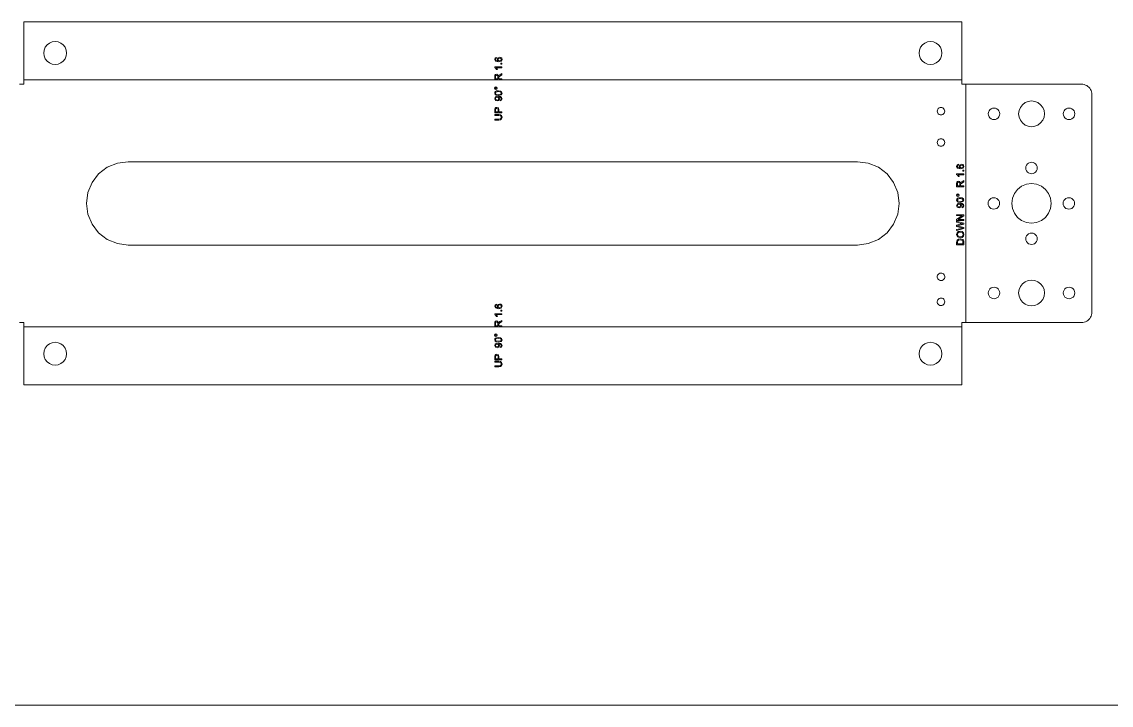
# Model space of a CAD drawing. Extents: x -144 to 2042, y -154 to 468.
# Drawn here: x 208 to 731, y -154 to 174 of the extents above; entities that cross this region are included whole.
import ezdxf

# ---------------------------------------------------------------- set-up
doc = ezdxf.new("R2010")
doc.units = 0
doc.layers.add('Layer0', color=7, linetype='BYLAYER', lineweight=5)

msp = doc.modelspace()

# ---------------------------------------------------------------- linework, layer by layer
at = {"layer": 'Layer0'}
for p, q in [((209.02, 146.43), (209.02, 174.37)), ((659.02, 174.37), (209.02, 174.37)), ((659.02, 174.37), (659.02, 146.43)), ((219.26, 162.12), (218.71, 160.79)), ((220.13, 163.26), (219.26, 162.12)), ((221.27, 164.13), (220.13, 163.26)), ((222.6, 164.68), (221.27, 164.13)), ((224.02, 164.87), (222.6, 164.68)), ((225.45, 164.68), (224.02, 164.87)), ((226.77, 164.13), (225.45, 164.68)), ((227.91, 163.26), (226.77, 164.13)), ((228.79, 162.12), (227.91, 163.26)), ((229.34, 160.79), (228.79, 162.12)), ((639.26, 162.12), (638.71, 160.79)), ((640.13, 163.26), (639.26, 162.12)), ((641.27, 164.13), (640.13, 163.26)), ((642.6, 164.68), (641.27, 164.13)), ((644.02, 164.87), (642.6, 164.68)), ((645.45, 164.68), (644.02, 164.87)), ((646.77, 164.13), (645.45, 164.68)), ((647.91, 163.26), (646.77, 164.13)), ((648.79, 162.12), (647.91, 163.26)), ((649.34, 160.79), (648.79, 162.12)), ((218.71, 160.79), (218.52, 159.37)), ((218.52, 159.37), (218.71, 157.94)), ((218.71, 157.94), (219.26, 156.62)), ((228.79, 156.62), (229.34, 157.94)), ((229.52, 159.37), (229.34, 160.79)), ((229.34, 157.94), (229.52, 159.37)), ((434.92, 156.31), (435.14, 156.98)), ((435.14, 156.98), (435.77, 157.29)), ((435.81, 156.87), (435.44, 156.71)), ((435.77, 157.29), (435.81, 156.87)), ((436.14, 156.33), (436.45, 157.05)), ((436.45, 157.05), (437.25, 157.35)), ((437.28, 156.92), (436.72, 156.73)), ((437.25, 157.35), (437.86, 157.21)), ((437.87, 156.73), (437.28, 156.92)), ((437.86, 157.21), (438.28, 156.83)), ((438.28, 156.83), (438.43, 156.27)), ((638.71, 160.79), (638.52, 159.37)), ((638.52, 159.37), (638.71, 157.94)), ((638.71, 157.94), (639.26, 156.62)), ((648.79, 156.62), (649.34, 157.94)), ((649.52, 159.37), (649.34, 160.79)), ((649.34, 157.94), (649.52, 159.37)), ((219.26, 156.62), (220.13, 155.48)), ((220.13, 155.48), (221.27, 154.61)), ((221.27, 154.61), (222.6, 154.06)), ((222.6, 154.06), (224.02, 153.87)), ((224.02, 153.87), (225.45, 154.06)), ((225.45, 154.06), (226.77, 154.61)), ((226.77, 154.61), (227.91, 155.48)), ((227.91, 155.48), (228.79, 156.62)), ((435.31, 155.45), (434.92, 156.31)), ((434.92, 152.41), (434.92, 152.68)), ((434.92, 152.68), (438.37, 152.68)), ((435.38, 152.03), (434.92, 152.41)), ((435.44, 156.71), (435.26, 156.29)), ((435.26, 156.29), (435.38, 155.93)), ((436.76, 155.08), (435.31, 155.45)), ((435.38, 155.93), (435.8, 155.62)), ((435.78, 151.41), (435.38, 152.03)), ((438.37, 152.26), (435.68, 152.26)), ((435.68, 152.26), (435.97, 151.86)), ((435.8, 155.62), (436.6, 155.5)), ((435.97, 151.86), (436.19, 151.41)), ((436.25, 155.87), (436.14, 156.33)), ((436.6, 155.5), (436.25, 155.87)), ((436.72, 156.73), (436.51, 156.25)), ((436.51, 156.25), (436.72, 155.76)), ((436.72, 155.76), (437.26, 155.56)), ((438.04, 155.41), (436.76, 155.08)), ((437.26, 155.56), (437.67, 155.66)), ((437.67, 155.66), (437.98, 155.92)), ((438.08, 156.27), (437.87, 156.73)), ((437.89, 154), (437.89, 154.48)), ((437.89, 154.48), (438.37, 154.48)), ((438.37, 154), (437.89, 154)), ((437.98, 155.92), (438.08, 156.27)), ((438.43, 156.27), (438.04, 155.41)), ((438.37, 154.48), (438.37, 154)), ((438.37, 152.68), (438.37, 152.26)), ((639.26, 156.62), (640.13, 155.48)), ((640.13, 155.48), (641.27, 154.61)), ((641.27, 154.61), (642.6, 154.06)), ((642.6, 154.06), (644.02, 153.87)), ((644.02, 153.87), (645.45, 154.06)), ((645.45, 154.06), (646.77, 154.61)), ((646.77, 154.61), (647.91, 155.48)), ((647.91, 155.48), (648.79, 156.62)), ((209.02, 144.38), (209.02, 146.43)), ((434.93, 147.98), (435.02, 148.68)), ((434.93, 146.46), (434.93, 147.98)), ((438.37, 146.46), (434.93, 146.46)), ((435.02, 148.68), (435.35, 149.07)), ((435.47, 148.56), (435.31, 148)), ((435.31, 148), (435.31, 146.91)), ((435.31, 146.91), (436.45, 146.91)), ((435.35, 149.07), (435.87, 149.21)), ((435.87, 148.74), (435.47, 148.56)), ((436.19, 151.41), (435.78, 151.41)), ((435.87, 149.21), (436.49, 148.97)), ((436.18, 148.65), (435.87, 148.74)), ((436.38, 148.38), (436.18, 148.65)), ((436.45, 147.89), (436.38, 148.38)), ((436.45, 146.91), (436.45, 147.89)), ((436.49, 148.97), (436.81, 148.24)), ((436.81, 148.24), (436.98, 148.51)), ((436.86, 147.69), (436.84, 147.44)), ((436.84, 147.44), (436.84, 146.91)), ((436.84, 146.91), (438.37, 146.91)), ((436.95, 147.9), (436.86, 147.69)), ((437.18, 148.13), (436.95, 147.9)), ((436.98, 148.51), (437.43, 148.89)), ((437.66, 148.46), (437.18, 148.13)), ((437.43, 148.89), (438.37, 149.49)), ((438.37, 148.92), (437.66, 148.46)), ((438.37, 149.49), (438.37, 148.92)), ((438.37, 146.91), (438.37, 146.46)), ((659.02, 146.43), (659.02, 144.38)), ((206.98, 144.38), (209.02, 144.38)), ((434.87, 142.44), (435.06, 142.9)), ((435.06, 141.98), (434.87, 142.44)), ((435.06, 142.9), (435.52, 143.09)), ((435.52, 141.79), (435.06, 141.98)), ((435.24, 142.72), (435.12, 142.44)), ((435.12, 142.44), (435.24, 142.16)), ((435.52, 142.83), (435.24, 142.72)), ((435.24, 142.16), (435.52, 142.04)), ((435.35, 140.96), (435.86, 141.18)), ((435.52, 143.09), (435.98, 142.9)), ((435.8, 142.72), (435.52, 142.83)), ((435.52, 142.04), (435.8, 142.16)), ((435.98, 141.98), (435.52, 141.79)), ((435.92, 142.44), (435.8, 142.72)), ((435.8, 142.16), (435.92, 142.44)), ((435.86, 141.18), (436.67, 141.26)), ((435.98, 142.9), (436.17, 142.44)), ((436.17, 142.44), (435.98, 141.98)), ((436.67, 141.26), (437.65, 141.13)), ((659.02, 144.38), (661.06, 144.38)), ((661.06, 144.38), (716.51, 144.38)), ((717.16, 144.34), (716.51, 144.38)), ((717.8, 144.21), (717.16, 144.34)), ((718.42, 144), (717.8, 144.21)), ((719.01, 143.71), (718.42, 144)), ((719.55, 143.35), (719.01, 143.71)), ((720.04, 142.92), (719.55, 143.35)), ((720.47, 142.43), (720.04, 142.92)), ((720.84, 141.88), (720.47, 142.43)), ((721.13, 141.3), (720.84, 141.88)), ((721.34, 140.68), (721.13, 141.3)), ((434.92, 140.13), (435.03, 140.62)), ((435.12, 139.51), (434.92, 140.13)), ((434.92, 137.42), (435.1, 138.03)), ((435.23, 136.65), (434.92, 137.42)), ((435.03, 140.62), (435.35, 140.96)), ((435.1, 138.03), (435.61, 138.46)), ((435.69, 139.14), (435.12, 139.51)), ((436.08, 136.34), (435.23, 136.65)), ((435.54, 140.62), (435.27, 140.13)), ((435.27, 140.13), (435.51, 139.66)), ((435.48, 137.94), (435.27, 137.47)), ((435.27, 137.47), (435.5, 136.98)), ((436.06, 138.13), (435.48, 137.94)), ((435.5, 136.98), (436.09, 136.77)), ((435.51, 139.66), (436.67, 139.45)), ((436.67, 140.82), (435.54, 140.62)), ((435.61, 138.46), (436.58, 138.6)), ((436.67, 139.01), (435.69, 139.14)), ((436.63, 137.94), (436.06, 138.13)), ((436.89, 136.63), (436.08, 136.34)), ((436.09, 136.77), (436.63, 136.97)), ((436.58, 138.6), (437.63, 138.46)), ((436.83, 137.46), (436.63, 137.94)), ((436.63, 136.97), (436.83, 137.46)), ((437.8, 140.62), (436.67, 140.82)), ((436.67, 139.45), (437.8, 139.64)), ((438.07, 139.35), (436.67, 139.01)), ((436.84, 138.18), (436.75, 138.18)), ((436.75, 138.18), (437.08, 137.83)), ((437.35, 138.12), (436.84, 138.18)), ((437.2, 137.36), (436.89, 136.63)), ((437.08, 137.83), (437.2, 137.36)), ((437.75, 137.96), (437.35, 138.12)), ((437.54, 136.81), (437.95, 137)), ((437.58, 136.4), (437.54, 136.81)), ((438.21, 136.71), (437.58, 136.4)), ((437.63, 138.46), (438.23, 138.03)), ((437.65, 141.13), (438.23, 140.76)), ((437.99, 137.72), (437.75, 137.96)), ((438.08, 140.13), (437.8, 140.62)), ((437.8, 139.64), (438.08, 140.13)), ((437.95, 137), (438.08, 137.38)), ((438.08, 137.38), (437.99, 137.72)), ((438.43, 140.13), (438.07, 139.35)), ((438.43, 137.37), (438.21, 136.71)), ((438.23, 140.76), (438.43, 140.13)), ((438.23, 138.03), (438.43, 137.37)), ((690.9, 136.17), (689.41, 135.55)), ((692.51, 136.38), (690.9, 136.17)), ((694.11, 136.17), (692.51, 136.38)), ((695.61, 135.55), (694.11, 136.17)), ((721.46, 140.04), (721.34, 140.68)), ((721.51, 139.38), (721.46, 140.04)), ((721.51, 34.98), (721.51, 139.38)), ((434.93, 131.93), (434.96, 132.45)), ((434.93, 130.63), (434.93, 131.93)), ((434.96, 132.45), (435.12, 132.88)), ((435.12, 132.88), (435.46, 133.15)), ((435.37, 132.39), (435.34, 131.97)), ((435.34, 131.97), (435.34, 131.09)), ((435.34, 131.09), (436.57, 131.09)), ((435.57, 132.68), (435.37, 132.39)), ((435.46, 133.15), (435.92, 133.26)), ((435.94, 132.79), (435.57, 132.68)), ((435.92, 133.26), (436.67, 132.98)), ((436.4, 132.6), (435.94, 132.79)), ((436.57, 131.98), (436.4, 132.6)), ((436.57, 131.09), (436.57, 131.98)), ((436.67, 132.98), (436.97, 131.97)), ((436.97, 131.97), (436.97, 131.09)), ((436.97, 131.09), (438.37, 131.09)), ((438.37, 131.09), (438.37, 130.63)), ((647.33, 131.89), (647.26, 131.43)), ((647.26, 131.43), (647.33, 130.96)), ((647.51, 132.33), (647.33, 131.89)), ((647.33, 130.96), (647.51, 130.53)), ((647.79, 132.7), (647.51, 132.33)), ((648.16, 132.98), (647.79, 132.7)), ((648.6, 133.16), (648.16, 132.98)), ((649.06, 133.23), (648.6, 133.16)), ((649.53, 133.16), (649.06, 133.23)), ((649.96, 132.98), (649.53, 133.16)), ((650.34, 132.7), (649.96, 132.98)), ((650.62, 132.33), (650.34, 132.7)), ((650.8, 131.89), (650.62, 132.33)), ((650.62, 130.53), (650.8, 130.96)), ((650.86, 131.43), (650.8, 131.89)), ((650.8, 130.96), (650.86, 131.43)), ((671.85, 130.9), (671.76, 130.18)), ((672.13, 131.56), (671.85, 130.9)), ((672.56, 132.13), (672.13, 131.56)), ((673.13, 132.57), (672.56, 132.13)), ((673.8, 132.84), (673.13, 132.57)), ((674.51, 132.93), (673.8, 132.84)), ((675.22, 132.84), (674.51, 132.93)), ((675.88, 132.57), (675.22, 132.84)), ((676.45, 132.13), (675.88, 132.57)), ((676.89, 131.56), (676.45, 132.13)), ((677.16, 130.9), (676.89, 131.56)), ((677.26, 130.18), (677.16, 130.9)), ((686.52, 131.79), (686.31, 130.18)), ((687.14, 133.28), (686.52, 131.79)), ((688.12, 134.57), (687.14, 133.28)), ((689.41, 135.55), (688.12, 134.57)), ((696.89, 134.57), (695.61, 135.55)), ((697.88, 133.28), (696.89, 134.57)), ((698.5, 131.79), (697.88, 133.28)), ((698.71, 130.18), (698.5, 131.79)), ((707.85, 130.9), (707.76, 130.18)), ((708.13, 131.56), (707.85, 130.9)), ((708.56, 132.13), (708.13, 131.56)), ((709.13, 132.57), (708.56, 132.13)), ((709.8, 132.84), (709.13, 132.57)), ((710.51, 132.93), (709.8, 132.84)), ((711.22, 132.84), (710.51, 132.93)), ((711.88, 132.57), (711.22, 132.84)), ((712.45, 132.13), (711.88, 132.57)), ((712.89, 131.56), (712.45, 132.13)), ((713.16, 130.9), (712.89, 131.56)), ((713.26, 130.18), (713.16, 130.9)), ((438.37, 130.63), (434.93, 130.63)), ((434.93, 129.42), (434.93, 129.87)), ((434.93, 129.87), (436.92, 129.87)), ((436.92, 129.42), (434.93, 129.42)), ((434.93, 127.17), (434.93, 127.62)), ((434.93, 127.62), (436.92, 127.62)), ((436.92, 127.17), (434.93, 127.17)), ((436.92, 129.87), (437.74, 129.76)), ((437.79, 129.2), (436.92, 129.42)), ((436.92, 127.62), (437.58, 127.71)), ((437.78, 127.3), (436.92, 127.17)), ((437.58, 127.71), (437.9, 127.99)), ((437.74, 129.76), (438.24, 129.33)), ((438.26, 127.74), (437.78, 127.3)), ((438.02, 128.49), (437.79, 129.2)), ((437.9, 127.99), (438.02, 128.49)), ((438.24, 129.33), (438.43, 128.53)), ((438.43, 128.53), (438.26, 127.74)), ((647.51, 130.53), (647.79, 130.15)), ((647.79, 130.15), (648.16, 129.87)), ((648.16, 129.87), (648.6, 129.69)), ((648.6, 129.69), (649.06, 129.63)), ((649.06, 129.63), (649.53, 129.69)), ((649.53, 129.69), (649.96, 129.87)), ((649.96, 129.87), (650.34, 130.15)), ((650.34, 130.15), (650.62, 130.53)), ((671.76, 130.18), (671.85, 129.47)), ((671.85, 129.47), (672.13, 128.81)), ((672.13, 128.81), (672.56, 128.24)), ((672.56, 128.24), (673.13, 127.8)), ((673.13, 127.8), (673.8, 127.53)), ((673.8, 127.53), (674.51, 127.43)), ((674.51, 127.43), (675.22, 127.53)), ((675.22, 127.53), (675.88, 127.8)), ((675.88, 127.8), (676.45, 128.24)), ((676.45, 128.24), (676.89, 128.81)), ((676.89, 128.81), (677.16, 129.47)), ((677.16, 129.47), (677.26, 130.18)), ((686.31, 130.18), (686.52, 128.58)), ((686.52, 128.58), (687.14, 127.08)), ((687.14, 127.08), (688.12, 125.8)), ((688.12, 125.8), (689.41, 124.81)), ((695.61, 124.81), (696.89, 125.8)), ((696.89, 125.8), (697.88, 127.08)), ((697.88, 127.08), (698.5, 128.58)), ((698.5, 128.58), (698.71, 130.18)), ((707.76, 130.18), (707.85, 129.47)), ((707.85, 129.47), (708.13, 128.81)), ((708.13, 128.81), (708.56, 128.24)), ((708.56, 128.24), (709.13, 127.8)), ((709.13, 127.8), (709.8, 127.53)), ((709.8, 127.53), (710.51, 127.43)), ((710.51, 127.43), (711.22, 127.53)), ((711.22, 127.53), (711.88, 127.8)), ((711.88, 127.8), (712.45, 128.24)), ((712.45, 128.24), (712.89, 128.81)), ((712.89, 128.81), (713.16, 129.47)), ((713.16, 129.47), (713.26, 130.18)), ((689.41, 124.81), (690.9, 124.2)), ((690.9, 124.2), (692.51, 123.98)), ((692.51, 123.98), (694.11, 124.2)), ((694.11, 124.2), (695.61, 124.81)), ((647.33, 116.89), (647.26, 116.43)), ((647.26, 116.43), (647.33, 115.96)), ((647.51, 117.33), (647.33, 116.89)), ((647.33, 115.96), (647.51, 115.53)), ((647.79, 117.7), (647.51, 117.33)), ((647.51, 115.53), (647.79, 115.15)), ((648.16, 117.98), (647.79, 117.7)), ((647.79, 115.15), (648.16, 114.87)), ((648.6, 118.16), (648.16, 117.98)), ((649.06, 118.23), (648.6, 118.16)), ((649.53, 118.16), (649.06, 118.23)), ((649.96, 117.98), (649.53, 118.16)), ((650.34, 117.7), (649.96, 117.98)), ((649.96, 114.87), (650.34, 115.15)), ((650.62, 117.33), (650.34, 117.7)), ((650.34, 115.15), (650.62, 115.53)), ((650.8, 116.89), (650.62, 117.33)), ((650.62, 115.53), (650.8, 115.96)), ((650.86, 116.43), (650.8, 116.89)), ((650.8, 115.96), (650.86, 116.43)), ((648.16, 114.87), (648.6, 114.69)), ((648.6, 114.69), (649.06, 114.63)), ((649.06, 114.63), (649.53, 114.69)), ((649.53, 114.69), (649.96, 114.87)), ((253.85, 106.5), (249.02, 104.5)), ((259.02, 107.18), (253.85, 106.5)), ((609.02, 107.18), (259.02, 107.18)), ((614.2, 106.5), (609.02, 107.18)), ((619.02, 104.5), (614.2, 106.5)), ((656.57, 104.97), (656.79, 105.64)), ((656.96, 104.11), (656.57, 104.97)), ((656.79, 105.64), (657.42, 105.95)), ((657.09, 105.37), (656.91, 104.95)), ((656.91, 104.95), (657.03, 104.59)), ((657.03, 104.59), (657.45, 104.28)), ((657.46, 105.53), (657.09, 105.37)), ((657.42, 105.95), (657.46, 105.53)), ((657.79, 104.99), (658.1, 105.71)), ((657.9, 104.53), (657.79, 104.99)), ((658.1, 105.71), (658.9, 106.01)), ((658.37, 105.39), (658.16, 104.91)), ((658.16, 104.91), (658.37, 104.42)), ((658.93, 105.58), (658.37, 105.39)), ((658.9, 106.01), (659.51, 105.87)), ((659.52, 105.39), (658.93, 105.58)), ((659.32, 104.32), (659.63, 104.58)), ((659.51, 105.87), (659.93, 105.49)), ((659.73, 104.93), (659.52, 105.39)), ((659.63, 104.58), (659.73, 104.93)), ((660.08, 104.93), (659.69, 104.07)), ((659.93, 105.49), (660.08, 104.93)), ((689.85, 104.9), (689.76, 104.18)), ((690.13, 105.56), (689.85, 104.9)), ((690.56, 106.13), (690.13, 105.56)), ((691.13, 106.57), (690.56, 106.13)), ((691.8, 106.84), (691.13, 106.57)), ((692.51, 106.93), (691.8, 106.84)), ((693.22, 106.84), (692.51, 106.93)), ((693.88, 106.57), (693.22, 106.84)), ((694.45, 106.13), (693.88, 106.57)), ((694.89, 105.56), (694.45, 106.13)), ((695.16, 104.9), (694.89, 105.56)), ((695.26, 104.18), (695.16, 104.9)), ((244.88, 101.33), (241.7, 97.18)), ((249.02, 104.5), (244.88, 101.33)), ((623.16, 101.33), (619.02, 104.5)), ((626.34, 97.18), (623.16, 101.33)), ((656.57, 101.07), (656.57, 101.34)), ((656.57, 101.34), (660.02, 101.34)), ((657.03, 100.69), (656.57, 101.07)), ((658.41, 103.74), (656.96, 104.11)), ((657.43, 100.07), (657.03, 100.69)), ((660.02, 100.92), (657.33, 100.92)), ((657.33, 100.92), (657.62, 100.52)), ((657.84, 100.07), (657.43, 100.07)), ((657.45, 104.28), (658.25, 104.16)), ((657.62, 100.52), (657.84, 100.07)), ((658.25, 104.16), (657.9, 104.53)), ((658.37, 104.42), (658.91, 104.22)), ((659.69, 104.07), (658.41, 103.74)), ((658.91, 104.22), (659.32, 104.32)), ((659.54, 102.66), (659.54, 103.14)), ((659.54, 103.14), (660.02, 103.14)), ((660.02, 102.66), (659.54, 102.66)), ((660.02, 103.14), (660.02, 102.66)), ((660.02, 101.34), (660.02, 100.92)), ((689.76, 104.18), (689.85, 103.47)), ((689.85, 103.47), (690.13, 102.81)), ((690.13, 102.81), (690.56, 102.24)), ((690.56, 102.24), (691.13, 101.8)), ((691.13, 101.8), (691.8, 101.53)), ((691.8, 101.53), (692.51, 101.43)), ((692.51, 101.43), (693.22, 101.53)), ((693.22, 101.53), (693.88, 101.8)), ((693.88, 101.8), (694.45, 102.24)), ((694.45, 102.24), (694.89, 102.81)), ((694.89, 102.81), (695.16, 103.47)), ((695.16, 103.47), (695.26, 104.18)), ((241.7, 97.18), (239.7, 92.36)), ((628.34, 92.36), (626.34, 97.18)), ((656.58, 96.64), (656.67, 97.34)), ((656.58, 95.12), (656.58, 96.64)), ((660.02, 95.12), (656.58, 95.12)), ((656.67, 97.34), (657, 97.73)), ((657.12, 97.22), (656.96, 96.66)), ((656.96, 96.66), (656.96, 95.57)), ((656.96, 95.57), (658.1, 95.57)), ((657, 97.73), (657.52, 97.87)), ((657.52, 97.4), (657.12, 97.22)), ((657.52, 97.87), (658.14, 97.63)), ((657.83, 97.31), (657.52, 97.4)), ((658.03, 97.04), (657.83, 97.31)), ((658.1, 96.55), (658.03, 97.04)), ((658.1, 95.57), (658.1, 96.55)), ((658.14, 97.63), (658.46, 96.9)), ((658.46, 96.9), (658.63, 97.18)), ((658.51, 96.36), (658.49, 96.1)), ((658.49, 96.1), (658.49, 95.57)), ((658.49, 95.57), (660.02, 95.57)), ((658.6, 96.56), (658.51, 96.36)), ((658.83, 96.79), (658.6, 96.56)), ((658.63, 97.18), (659.08, 97.55)), ((659.31, 97.12), (658.83, 96.79)), ((659.08, 97.55), (660.02, 98.15)), ((660.02, 97.58), (659.31, 97.12)), ((660.02, 98.15), (660.02, 97.58)), ((660.02, 95.57), (660.02, 95.12)), ((687.76, 95.41), (685.79, 93.9)), ((690.05, 96.36), (687.76, 95.41)), ((692.51, 96.68), (690.05, 96.36)), ((694.97, 96.36), (692.51, 96.68)), ((697.26, 95.41), (694.97, 96.36)), ((699.22, 93.9), (697.26, 95.41)), ((239.7, 92.36), (239.02, 87.18)), ((629.02, 87.18), (628.34, 92.36)), ((656.52, 91.1), (656.71, 91.56)), ((656.71, 90.64), (656.52, 91.1)), ((656.57, 88.79), (656.68, 89.28)), ((656.68, 89.28), (657, 89.63)), ((656.71, 91.56), (657.17, 91.75)), ((657.17, 90.45), (656.71, 90.64)), ((656.89, 91.38), (656.77, 91.1)), ((656.77, 91.1), (656.89, 90.82)), ((657.17, 91.49), (656.89, 91.38)), ((656.89, 90.82), (657.17, 90.7)), ((657.2, 89.28), (656.92, 88.79)), ((657, 89.63), (657.51, 89.84)), ((657.17, 91.75), (657.63, 91.56)), ((657.45, 91.38), (657.17, 91.49)), ((657.17, 90.7), (657.45, 90.82)), ((657.63, 90.64), (657.17, 90.45)), ((658.32, 89.48), (657.2, 89.28)), ((657.57, 91.1), (657.45, 91.38)), ((657.45, 90.82), (657.57, 91.1)), ((657.51, 89.84), (658.32, 89.92)), ((657.63, 91.56), (657.82, 91.1)), ((657.82, 91.1), (657.63, 90.64)), ((658.32, 89.92), (659.3, 89.79)), ((659.45, 89.28), (658.32, 89.48)), ((659.3, 89.79), (659.88, 89.42)), ((659.73, 88.79), (659.45, 89.28)), ((659.88, 89.42), (660.08, 88.79)), ((672.47, 89.09), (672.04, 88.53)), ((673.04, 89.53), (672.47, 89.09)), ((673.7, 89.81), (673.04, 89.53)), ((674.42, 89.9), (673.7, 89.81)), ((675.13, 89.81), (674.42, 89.9)), ((675.79, 89.53), (675.13, 89.81)), ((676.36, 89.09), (675.79, 89.53)), ((676.8, 88.53), (676.36, 89.09)), ((683.33, 89.64), (683.01, 87.18)), ((684.28, 91.93), (683.33, 89.64)), ((685.79, 93.9), (684.28, 91.93)), ((700.73, 91.93), (699.22, 93.9)), ((701.68, 89.64), (700.73, 91.93)), ((702.01, 87.18), (701.68, 89.64)), ((708.47, 89.09), (708.04, 88.53)), ((709.04, 89.53), (708.47, 89.09)), ((709.7, 89.81), (709.04, 89.53)), ((710.42, 89.9), (709.7, 89.81)), ((711.13, 89.81), (710.42, 89.9)), ((711.79, 89.53), (711.13, 89.81)), ((712.36, 89.09), (711.79, 89.53)), ((712.8, 88.53), (712.36, 89.09)), ((239.02, 87.18), (239.7, 82.01)), ((628.34, 82.01), (629.02, 87.18)), ((656.77, 88.17), (656.57, 88.79)), ((656.57, 86.08), (656.75, 86.7)), ((656.89, 85.31), (656.57, 86.08)), ((656.75, 86.7), (657.26, 87.12)), ((657.34, 87.8), (656.77, 88.17)), ((657.73, 85), (656.89, 85.31)), ((656.92, 88.79), (657.16, 88.33)), ((657.13, 86.6), (656.92, 86.13)), ((656.92, 86.13), (657.15, 85.64)), ((657.71, 86.79), (657.13, 86.6)), ((657.15, 85.64), (657.74, 85.43)), ((657.16, 88.33), (658.32, 88.11)), ((657.26, 87.12), (658.23, 87.26)), ((658.32, 87.67), (657.34, 87.8)), ((658.28, 86.6), (657.71, 86.79)), ((658.54, 85.29), (657.73, 85)), ((657.74, 85.43), (658.28, 85.63)), ((658.23, 87.26), (659.28, 87.12)), ((658.48, 86.12), (658.28, 86.6)), ((658.28, 85.63), (658.48, 86.12)), ((658.32, 88.11), (659.45, 88.31)), ((659.72, 88.01), (658.32, 87.67)), ((658.49, 86.84), (658.4, 86.84)), ((658.4, 86.84), (658.73, 86.49)), ((659, 86.78), (658.49, 86.84)), ((658.85, 86.02), (658.54, 85.29)), ((658.73, 86.49), (658.85, 86.02)), ((659.41, 86.62), (659, 86.78)), ((659.19, 85.47), (659.6, 85.67)), ((659.23, 85.06), (659.19, 85.47)), ((659.86, 85.37), (659.23, 85.06)), ((659.28, 87.12), (659.88, 86.69)), ((659.64, 86.38), (659.41, 86.62)), ((659.45, 88.31), (659.73, 88.79)), ((659.6, 85.67), (659.73, 86.04)), ((659.73, 86.04), (659.64, 86.38)), ((660.08, 88.79), (659.72, 88.01)), ((660.08, 86.03), (659.86, 85.37)), ((659.88, 86.69), (660.08, 86.03)), ((671.76, 87.86), (671.67, 87.15)), ((671.67, 87.15), (671.76, 86.44)), ((672.04, 88.53), (671.76, 87.86)), ((671.76, 86.44), (672.04, 85.78)), ((672.04, 85.78), (672.47, 85.21)), ((672.47, 85.21), (673.04, 84.77)), ((673.04, 84.77), (673.7, 84.49)), ((673.7, 84.49), (674.42, 84.4)), ((674.42, 84.4), (675.13, 84.49)), ((675.13, 84.49), (675.79, 84.77)), ((675.79, 84.77), (676.36, 85.21)), ((676.36, 85.21), (676.8, 85.78)), ((677.07, 87.86), (676.8, 88.53)), ((676.8, 85.78), (677.07, 86.44)), ((677.17, 87.15), (677.07, 87.86)), ((677.07, 86.44), (677.17, 87.15)), ((683.01, 87.18), (683.33, 84.73)), ((683.33, 84.73), (684.28, 82.43)), ((700.73, 82.43), (701.68, 84.73)), ((701.68, 84.73), (702.01, 87.18)), ((707.76, 87.86), (707.67, 87.15)), ((707.67, 87.15), (707.76, 86.44)), ((708.04, 88.53), (707.76, 87.86)), ((707.76, 86.44), (708.04, 85.78)), ((708.04, 85.78), (708.47, 85.21)), ((708.47, 85.21), (709.04, 84.77)), ((709.04, 84.77), (709.7, 84.49)), ((709.7, 84.49), (710.42, 84.4)), ((710.42, 84.4), (711.13, 84.49)), ((711.13, 84.49), (711.79, 84.77)), ((711.79, 84.77), (712.36, 85.21)), ((712.36, 85.21), (712.8, 85.78)), ((713.07, 87.86), (712.8, 88.53)), ((712.8, 85.78), (713.07, 86.44)), ((713.17, 87.15), (713.07, 87.86)), ((713.07, 86.44), (713.17, 87.15)), ((239.7, 82.01), (241.7, 77.18)), ((626.34, 77.18), (628.34, 82.01)), ((656.58, 81.3), (656.58, 81.73)), ((656.58, 81.73), (660.02, 81.73)), ((656.58, 79.49), (659.28, 81.3)), ((659.28, 81.3), (656.58, 81.3)), ((656.58, 79.02), (656.58, 79.49)), ((660.02, 79.02), (656.58, 79.02)), ((656.58, 78.14), (656.58, 78.6)), ((656.58, 78.6), (660.02, 77.66)), ((660.02, 81.27), (657.32, 79.46)), ((657.32, 79.46), (660.02, 79.46)), ((660.02, 81.73), (660.02, 81.27)), ((660.02, 79.46), (660.02, 79.02)), ((684.28, 82.43), (685.79, 80.47)), ((685.79, 80.47), (687.76, 78.96)), ((687.76, 78.96), (690.05, 78.01)), ((694.97, 78.01), (697.26, 78.96)), ((697.26, 78.96), (699.22, 80.47)), ((699.22, 80.47), (700.73, 82.43)), ((241.7, 77.18), (244.88, 73.04)), ((623.16, 73.04), (626.34, 77.18)), ((658.79, 77.6), (656.58, 78.14)), ((656.58, 76.67), (658.32, 77.17)), ((656.58, 76.12), (656.58, 76.67)), ((658.9, 75.47), (656.58, 76.12)), ((656.58, 74.64), (658.84, 75.17)), ((660.02, 75.09), (656.58, 74.18)), ((656.58, 74.18), (656.58, 74.64)), ((656.75, 73.12), (657.38, 73.7)), ((657.4, 76.49), (657, 76.39)), ((657, 76.39), (657.4, 76.29)), ((657.57, 73.29), (657.08, 72.88)), ((657.38, 73.7), (658.31, 73.9)), ((660.02, 77.22), (657.4, 76.49)), ((657.4, 76.29), (660.02, 75.56)), ((658.3, 73.43), (657.57, 73.29)), ((659.33, 73.1), (658.3, 73.43)), ((658.31, 73.9), (659.24, 73.69)), ((658.32, 77.17), (659.54, 77.43)), ((659.54, 77.43), (658.79, 77.6)), ((658.84, 75.17), (659.54, 75.31)), ((659.54, 75.31), (658.9, 75.47)), ((659.24, 73.69), (659.87, 73.09)), ((660.02, 77.66), (660.02, 77.22)), ((660.02, 75.56), (660.02, 75.09)), ((690.05, 78.01), (692.51, 77.68)), ((692.51, 77.68), (694.97, 78.01)), ((244.88, 73.04), (249.02, 69.86)), ((249.02, 69.86), (253.85, 67.87)), ((614.2, 67.87), (619.02, 69.86)), ((619.02, 69.86), (623.16, 73.04)), ((656.52, 72.26), (656.75, 73.12)), ((657, 71.07), (656.52, 72.26)), ((656.58, 68.46), (656.63, 69.08)), ((656.58, 67.28), (656.58, 68.46)), ((656.63, 69.08), (656.88, 69.58)), ((656.88, 69.58), (657.46, 69.99)), ((657.08, 72.88), (656.91, 72.26)), ((656.91, 72.26), (657.24, 71.43)), ((657.06, 69.05), (656.99, 68.46)), ((656.99, 68.46), (656.99, 67.73)), ((658.35, 70.61), (657, 71.07)), ((657.45, 69.48), (657.06, 69.05)), ((657.24, 71.43), (658.35, 71.08)), ((658.27, 69.65), (657.45, 69.48)), ((657.46, 69.99), (658.28, 70.12)), ((658.94, 69.56), (658.27, 69.65)), ((658.28, 70.12), (658.98, 70.03)), ((658.35, 71.08), (659.33, 71.42)), ((659.2, 70.81), (658.35, 70.61)), ((659.37, 69.31), (658.94, 69.56)), ((658.98, 70.03), (659.48, 69.8)), ((659.85, 71.39), (659.2, 70.81)), ((659.69, 72.26), (659.33, 73.1)), ((659.33, 71.42), (659.69, 72.26)), ((659.55, 69), (659.37, 69.31)), ((659.48, 69.8), (659.79, 69.48)), ((659.62, 68.47), (659.55, 69)), ((659.62, 67.73), (659.62, 68.47)), ((659.79, 69.48), (659.96, 69.07)), ((660.08, 72.26), (659.85, 71.39)), ((659.87, 73.09), (660.08, 72.26)), ((659.96, 69.07), (660.02, 68.52)), ((660.02, 68.52), (660.02, 67.28)), ((689.85, 70.9), (689.76, 70.18)), ((689.76, 70.18), (689.85, 69.47)), ((690.13, 71.56), (689.85, 70.9)), ((689.85, 69.47), (690.13, 68.81)), ((690.56, 72.13), (690.13, 71.56)), ((690.13, 68.81), (690.56, 68.24)), ((691.13, 72.57), (690.56, 72.13)), ((690.56, 68.24), (691.13, 67.8)), ((691.8, 72.84), (691.13, 72.57)), ((692.51, 72.93), (691.8, 72.84)), ((693.22, 72.84), (692.51, 72.93)), ((693.88, 72.57), (693.22, 72.84)), ((694.45, 72.13), (693.88, 72.57)), ((693.88, 67.8), (694.45, 68.24)), ((694.89, 71.56), (694.45, 72.13)), ((694.45, 68.24), (694.89, 68.81)), ((695.16, 70.9), (694.89, 71.56)), ((694.89, 68.81), (695.16, 69.47)), ((695.26, 70.18), (695.16, 70.9)), ((695.16, 69.47), (695.26, 70.18)), ((253.85, 67.87), (259.02, 67.18)), ((259.02, 67.18), (609.02, 67.18)), ((609.02, 67.18), (614.2, 67.87)), ((660.02, 67.28), (656.58, 67.28)), ((656.99, 67.73), (659.62, 67.73)), ((691.13, 67.8), (691.8, 67.53)), ((691.8, 67.53), (692.51, 67.43)), ((692.51, 67.43), (693.22, 67.53)), ((693.22, 67.53), (693.88, 67.8)), ((647.3, 52.28), (647.27, 51.82)), ((647.45, 52.73), (647.3, 52.28)), ((647.71, 53.12), (647.45, 52.73)), ((648.06, 53.43), (647.71, 53.12)), ((648.48, 53.64), (648.06, 53.43)), ((648.94, 53.74), (648.48, 53.64)), ((649.41, 53.71), (648.94, 53.74)), ((649.85, 53.56), (649.41, 53.71)), ((650.24, 53.3), (649.85, 53.56)), ((650.56, 52.95), (650.24, 53.3)), ((650.77, 52.53), (650.56, 52.95)), ((650.86, 52.07), (650.77, 52.53)), ((647.27, 51.82), (647.36, 51.35)), ((647.36, 51.35), (647.57, 50.93)), ((647.57, 50.93), (647.88, 50.58)), ((647.88, 50.58), (648.28, 50.32)), ((648.28, 50.32), (648.72, 50.17)), ((648.72, 50.17), (649.19, 50.15)), ((649.19, 50.15), (649.65, 50.24)), ((649.65, 50.24), (650.07, 50.45)), ((650.07, 50.45), (650.42, 50.76)), ((650.42, 50.76), (650.68, 51.15)), ((650.68, 51.15), (650.83, 51.6)), ((650.83, 51.6), (650.86, 52.07)), ((687.14, 47.28), (686.52, 45.79)), ((688.12, 48.57), (687.14, 47.28)), ((689.41, 49.55), (688.12, 48.57)), ((690.9, 50.17), (689.41, 49.55)), ((692.51, 50.38), (690.9, 50.17)), ((694.11, 50.17), (692.51, 50.38)), ((695.61, 49.55), (694.11, 50.17)), ((696.89, 48.57), (695.61, 49.55)), ((697.88, 47.28), (696.89, 48.57)), ((698.5, 45.79), (697.88, 47.28)), ((671.85, 44.9), (671.76, 44.18)), ((671.76, 44.18), (671.85, 43.47)), ((672.13, 45.56), (671.85, 44.9)), ((671.85, 43.47), (672.13, 42.81)), ((672.56, 46.13), (672.13, 45.56)), ((672.13, 42.81), (672.56, 42.24)), ((673.13, 46.57), (672.56, 46.13)), ((672.56, 42.24), (673.13, 41.8)), ((673.8, 46.84), (673.13, 46.57)), ((674.51, 46.93), (673.8, 46.84)), ((675.22, 46.84), (674.51, 46.93)), ((675.88, 46.57), (675.22, 46.84)), ((676.45, 46.13), (675.88, 46.57)), ((675.88, 41.8), (676.45, 42.24)), ((676.89, 45.56), (676.45, 46.13)), ((676.45, 42.24), (676.89, 42.81)), ((677.16, 44.9), (676.89, 45.56)), ((676.89, 42.81), (677.16, 43.47)), ((677.26, 44.18), (677.16, 44.9)), ((677.16, 43.47), (677.26, 44.18)), ((686.52, 45.79), (686.31, 44.18)), ((686.31, 44.18), (686.52, 42.58)), ((686.52, 42.58), (687.14, 41.08)), ((697.88, 41.08), (698.5, 42.58)), ((698.71, 44.18), (698.5, 45.79)), ((698.5, 42.58), (698.71, 44.18)), ((707.85, 44.9), (707.76, 44.18)), ((707.76, 44.18), (707.85, 43.47)), ((708.13, 45.56), (707.85, 44.9)), ((707.85, 43.47), (708.13, 42.81)), ((708.56, 46.13), (708.13, 45.56)), ((708.13, 42.81), (708.56, 42.24)), ((709.13, 46.57), (708.56, 46.13)), ((708.56, 42.24), (709.13, 41.8)), ((709.8, 46.84), (709.13, 46.57)), ((710.51, 46.93), (709.8, 46.84)), ((711.22, 46.84), (710.51, 46.93)), ((711.88, 46.57), (711.22, 46.84)), ((712.45, 46.13), (711.88, 46.57)), ((711.88, 41.8), (712.45, 42.24)), ((712.89, 45.56), (712.45, 46.13)), ((712.45, 42.24), (712.89, 42.81)), ((713.16, 44.9), (712.89, 45.56)), ((712.89, 42.81), (713.16, 43.47)), ((713.26, 44.18), (713.16, 44.9)), ((713.16, 43.47), (713.26, 44.18)), ((434.92, 37.83), (435.14, 38.49)), ((435.31, 36.96), (434.92, 37.83)), ((435.14, 38.49), (435.77, 38.8)), ((435.44, 38.22), (435.26, 37.8)), ((435.26, 37.8), (435.38, 37.45)), ((436.76, 36.59), (435.31, 36.96)), ((435.38, 37.45), (435.8, 37.13)), ((435.81, 38.38), (435.44, 38.22)), ((435.77, 38.8), (435.81, 38.38)), ((435.8, 37.13), (436.6, 37.01)), ((436.14, 37.85), (436.45, 38.57)), ((436.25, 37.39), (436.14, 37.85)), ((436.6, 37.01), (436.25, 37.39)), ((436.45, 38.57), (437.25, 38.87)), ((436.72, 38.24), (436.51, 37.76)), ((436.51, 37.76), (436.72, 37.28)), ((437.28, 38.43), (436.72, 38.24)), ((436.72, 37.28), (437.26, 37.08)), ((438.04, 36.93), (436.76, 36.59)), ((437.25, 38.87), (437.86, 38.73)), ((437.26, 37.08), (437.67, 37.17)), ((437.87, 38.24), (437.28, 38.43)), ((437.67, 37.17), (437.98, 37.43)), ((437.86, 38.73), (438.28, 38.34)), ((438.08, 37.78), (437.87, 38.24)), ((437.98, 37.43), (438.08, 37.78)), ((438.43, 37.79), (438.04, 36.93)), ((438.28, 38.34), (438.43, 37.79)), ((647.35, 40.48), (647.27, 40.01)), ((647.27, 40.01), (647.31, 39.54)), ((647.31, 39.54), (647.47, 39.1)), ((647.54, 40.9), (647.35, 40.48)), ((647.47, 39.1), (647.74, 38.72)), ((647.84, 41.26), (647.54, 40.9)), ((647.74, 38.72), (648.1, 38.42)), ((648.23, 41.54), (647.84, 41.26)), ((648.1, 38.42), (648.53, 38.22)), ((648.67, 41.7), (648.23, 41.54)), ((648.53, 38.22), (648.99, 38.14)), ((649.14, 41.74), (648.67, 41.7)), ((648.99, 38.14), (649.46, 38.19)), ((649.6, 41.66), (649.14, 41.74)), ((649.46, 38.19), (649.9, 38.35)), ((650.03, 41.46), (649.6, 41.66)), ((649.9, 38.35), (650.29, 38.62)), ((650.39, 41.16), (650.03, 41.46)), ((650.29, 38.62), (650.59, 38.98)), ((650.66, 40.78), (650.39, 41.16)), ((650.59, 38.98), (650.78, 39.41)), ((650.82, 40.34), (650.66, 40.78)), ((650.78, 39.41), (650.86, 39.87)), ((650.86, 39.87), (650.82, 40.34)), ((673.13, 41.8), (673.8, 41.53)), ((673.8, 41.53), (674.51, 41.43)), ((674.51, 41.43), (675.22, 41.53)), ((675.22, 41.53), (675.88, 41.8)), ((687.14, 41.08), (688.12, 39.8)), ((688.12, 39.8), (689.41, 38.81)), ((689.41, 38.81), (690.9, 38.2)), ((690.9, 38.2), (692.51, 37.98)), ((692.51, 37.98), (694.11, 38.2)), ((694.11, 38.2), (695.61, 38.81)), ((695.61, 38.81), (696.89, 39.8)), ((696.89, 39.8), (697.88, 41.08)), ((709.13, 41.8), (709.8, 41.53)), ((709.8, 41.53), (710.51, 41.43)), ((710.51, 41.43), (711.22, 41.53)), ((711.22, 41.53), (711.88, 41.8)), ((434.92, 33.92), (434.92, 34.19)), ((434.92, 34.19), (438.37, 34.19)), ((435.38, 33.55), (434.92, 33.92)), ((435.78, 32.93), (435.38, 33.55)), ((438.37, 33.77), (435.68, 33.77)), ((435.68, 33.77), (435.97, 33.37)), ((436.19, 32.93), (435.78, 32.93)), ((435.97, 33.37), (436.19, 32.93)), ((437.89, 35.51), (437.89, 35.99)), ((437.89, 35.99), (438.37, 35.99)), ((438.37, 35.51), (437.89, 35.51)), ((438.37, 35.99), (438.37, 35.51)), ((438.37, 34.19), (438.37, 33.77)), ((719.55, 31.02), (720.04, 31.45)), ((720.04, 31.45), (720.47, 31.94)), ((720.47, 31.94), (720.84, 32.48)), ((720.84, 32.48), (721.13, 33.07)), ((721.13, 33.07), (721.34, 33.69)), ((721.34, 33.69), (721.46, 34.33)), ((721.46, 34.33), (721.51, 34.98)), ((209.02, 29.98), (206.98, 29.98)), ((209.02, 27.94), (209.02, 29.98)), ((209.02, 0), (209.02, 27.94)), ((434.93, 29.5), (435.02, 30.2)), ((434.93, 27.97), (434.93, 29.5)), ((438.37, 27.97), (434.93, 27.97)), ((435.02, 30.2), (435.35, 30.58)), ((435.47, 30.08), (435.31, 29.52)), ((435.31, 29.52), (435.31, 28.43)), ((435.31, 28.43), (436.45, 28.43)), ((435.35, 30.58), (435.87, 30.72)), ((435.87, 30.26), (435.47, 30.08)), ((435.87, 30.72), (436.49, 30.49)), ((436.18, 30.16), (435.87, 30.26)), ((436.38, 29.9), (436.18, 30.16)), ((436.45, 29.41), (436.38, 29.9)), ((436.45, 28.43), (436.45, 29.41)), ((436.49, 30.49), (436.81, 29.76)), ((436.81, 29.76), (436.98, 30.03)), ((436.86, 29.21), (436.84, 28.96)), ((436.84, 28.96), (436.84, 28.43)), ((436.84, 28.43), (438.37, 28.43)), ((436.95, 29.42), (436.86, 29.21)), ((437.18, 29.65), (436.95, 29.42)), ((436.98, 30.03), (437.43, 30.41)), ((437.66, 29.98), (437.18, 29.65)), ((437.43, 30.41), (438.37, 31.01)), ((438.37, 30.43), (437.66, 29.98)), ((438.37, 31.01), (438.37, 30.43)), ((438.37, 28.43), (438.37, 27.97)), ((661.06, 29.98), (659.02, 29.98)), ((659.02, 29.98), (659.02, 27.94)), ((659.02, 27.94), (659.02, 0)), ((716.51, 29.98), (661.06, 29.98)), ((716.51, 29.98), (717.16, 30.03)), ((717.16, 30.03), (717.8, 30.15)), ((717.8, 30.15), (718.42, 30.36)), ((718.42, 30.36), (719.01, 30.65)), ((719.01, 30.65), (719.55, 31.02)), ((434.87, 23.95), (435.06, 24.42)), ((435.06, 23.49), (434.87, 23.95)), ((434.92, 21.65), (435.03, 22.14)), ((435.12, 21.03), (434.92, 21.65)), ((435.03, 22.14), (435.35, 22.48)), ((435.06, 24.42), (435.52, 24.61)), ((435.52, 23.3), (435.06, 23.49)), ((435.24, 24.23), (435.12, 23.95)), ((435.12, 23.95), (435.24, 23.67)), ((435.69, 20.65), (435.12, 21.03)), ((435.52, 24.35), (435.24, 24.23)), ((435.24, 23.67), (435.52, 23.56)), ((435.54, 22.14), (435.27, 21.65)), ((435.27, 21.65), (435.51, 21.18)), ((435.35, 22.48), (435.86, 22.69)), ((435.51, 21.18), (436.67, 20.96)), ((435.52, 24.61), (435.98, 24.41)), ((435.8, 24.23), (435.52, 24.35)), ((435.52, 23.56), (435.8, 23.67)), ((435.98, 23.49), (435.52, 23.3)), ((436.67, 22.34), (435.54, 22.14)), ((435.92, 23.95), (435.8, 24.23)), ((435.8, 23.67), (435.92, 23.95)), ((435.86, 22.69), (436.67, 22.77)), ((435.98, 24.41), (436.17, 23.95)), ((436.17, 23.95), (435.98, 23.49)), ((436.67, 22.77), (437.65, 22.65)), ((437.8, 22.14), (436.67, 22.34)), ((436.67, 20.96), (437.8, 21.16)), ((437.65, 22.65), (438.23, 22.28)), ((438.08, 21.65), (437.8, 22.14)), ((437.8, 21.16), (438.08, 21.65)), ((438.43, 21.65), (438.07, 20.87)), ((438.23, 22.28), (438.43, 21.65)), ((218.71, 16.42), (218.52, 15)), ((219.26, 17.75), (218.71, 16.42)), ((220.13, 18.89), (219.26, 17.75)), ((221.27, 19.76), (220.13, 18.89)), ((222.6, 20.31), (221.27, 19.76)), ((224.02, 20.5), (222.6, 20.31)), ((225.45, 20.31), (224.02, 20.5)), ((226.77, 19.76), (225.45, 20.31)), ((227.91, 18.89), (226.77, 19.76)), ((228.79, 17.75), (227.91, 18.89)), ((229.34, 16.42), (228.79, 17.75)), ((229.52, 15), (229.34, 16.42)), ((434.92, 18.94), (435.1, 19.55)), ((435.23, 18.16), (434.92, 18.94)), ((435.1, 19.55), (435.61, 19.97)), ((436.08, 17.85), (435.23, 18.16)), ((435.48, 19.45), (435.27, 18.99)), ((435.27, 18.99), (435.5, 18.5)), ((436.06, 19.65), (435.48, 19.45)), ((435.5, 18.5), (436.09, 18.29)), ((435.61, 19.97), (436.58, 20.12)), ((436.67, 20.53), (435.69, 20.65)), ((436.63, 19.46), (436.06, 19.65)), ((436.89, 18.15), (436.08, 17.85)), ((436.09, 18.29), (436.63, 18.49)), ((436.58, 20.12), (437.63, 19.97)), ((436.83, 18.98), (436.63, 19.46)), ((436.63, 18.49), (436.83, 18.98)), ((438.07, 20.87), (436.67, 20.53)), ((436.84, 19.7), (436.75, 19.69)), ((436.75, 19.69), (437.08, 19.35)), ((437.35, 19.63), (436.84, 19.7)), ((437.2, 18.87), (436.89, 18.15)), ((437.08, 19.35), (437.2, 18.87)), ((437.75, 19.48), (437.35, 19.63)), ((437.54, 18.32), (437.95, 18.52)), ((437.58, 17.92), (437.54, 18.32)), ((438.21, 18.22), (437.58, 17.92)), ((437.63, 19.97), (438.23, 19.55)), ((437.99, 19.24), (437.75, 19.48)), ((437.95, 18.52), (438.08, 18.89)), ((438.08, 18.89), (437.99, 19.24)), ((438.43, 18.88), (438.21, 18.22)), ((438.23, 19.55), (438.43, 18.88)), ((638.71, 16.42), (638.52, 15)), ((639.26, 17.75), (638.71, 16.42)), ((640.13, 18.89), (639.26, 17.75)), ((641.27, 19.76), (640.13, 18.89)), ((642.6, 20.31), (641.27, 19.76)), ((644.02, 20.5), (642.6, 20.31)), ((645.45, 20.31), (644.02, 20.5)), ((646.77, 19.76), (645.45, 20.31)), ((647.91, 18.89), (646.77, 19.76)), ((648.79, 17.75), (647.91, 18.89)), ((649.34, 16.42), (648.79, 17.75)), ((649.52, 15), (649.34, 16.42)), ((218.52, 15), (218.71, 13.58)), ((218.71, 13.58), (219.26, 12.25)), ((219.26, 12.25), (220.13, 11.11)), ((220.13, 11.11), (221.27, 10.24)), ((226.77, 10.24), (227.91, 11.11)), ((227.91, 11.11), (228.79, 12.25)), ((228.79, 12.25), (229.34, 13.58)), ((229.34, 13.58), (229.52, 15)), ((434.93, 13.45), (434.96, 13.97)), ((434.93, 12.15), (434.93, 13.45)), ((438.37, 12.15), (434.93, 12.15)), ((434.93, 10.93), (434.93, 11.39)), ((434.93, 11.39), (436.92, 11.39)), ((436.92, 10.93), (434.93, 10.93)), ((434.96, 13.97), (435.12, 14.39)), ((435.12, 14.39), (435.46, 14.67)), ((435.37, 13.91), (435.34, 13.48)), ((435.34, 13.48), (435.34, 12.6)), ((435.34, 12.6), (436.57, 12.6)), ((435.57, 14.2), (435.37, 13.91)), ((435.46, 14.67), (435.92, 14.77)), ((435.94, 14.3), (435.57, 14.2)), ((435.92, 14.77), (436.67, 14.49)), ((436.4, 14.12), (435.94, 14.3)), ((436.57, 13.49), (436.4, 14.12)), ((436.57, 12.6), (436.57, 13.49)), ((436.67, 14.49), (436.97, 13.49)), ((436.92, 11.39), (437.74, 11.27)), ((437.79, 10.72), (436.92, 10.93)), ((436.97, 13.49), (436.97, 12.6)), ((436.97, 12.6), (438.37, 12.6)), ((437.74, 11.27), (438.24, 10.85)), ((438.02, 10), (437.79, 10.72)), ((438.24, 10.85), (438.43, 10.04)), ((438.37, 12.6), (438.37, 12.15)), ((638.52, 15), (638.71, 13.58)), ((638.71, 13.58), (639.26, 12.25)), ((639.26, 12.25), (640.13, 11.11)), ((640.13, 11.11), (641.27, 10.24)), ((646.77, 10.24), (647.91, 11.11)), ((647.91, 11.11), (648.79, 12.25)), ((648.79, 12.25), (649.34, 13.58)), ((649.34, 13.58), (649.52, 15)), ((221.27, 10.24), (222.6, 9.69)), ((222.6, 9.69), (224.02, 9.5)), ((224.02, 9.5), (225.45, 9.69)), ((225.45, 9.69), (226.77, 10.24)), ((434.93, 8.68), (434.93, 9.14)), ((434.93, 9.14), (436.92, 9.14)), ((436.92, 8.68), (434.93, 8.68)), ((436.92, 9.14), (437.58, 9.22)), ((437.78, 8.81), (436.92, 8.68)), ((437.58, 9.22), (437.9, 9.51)), ((438.26, 9.25), (437.78, 8.81)), ((437.9, 9.51), (438.02, 10)), ((438.43, 10.04), (438.26, 9.25)), ((641.27, 10.24), (642.6, 9.69)), ((642.6, 9.69), (644.02, 9.5)), ((644.02, 9.5), (645.45, 9.69)), ((645.45, 9.69), (646.77, 10.24)), ((659.02, 0), (209.02, 0)), ((1391.75, -153.74), (-143.91, -153.74))]:
    msp.add_line(p, q, dxfattribs=at)
at = {"layer": 'Layer0', "color": 2, "true_color": 0xffff00}
for p, q in [((209.02, 146.43), (659.02, 146.43)), ((661.06, 29.98), (661.06, 144.38)), ((209.02, 27.94), (659.02, 27.94))]:
    msp.add_line(p, q, dxfattribs=at)

doc.saveas('drawing.dxf')
